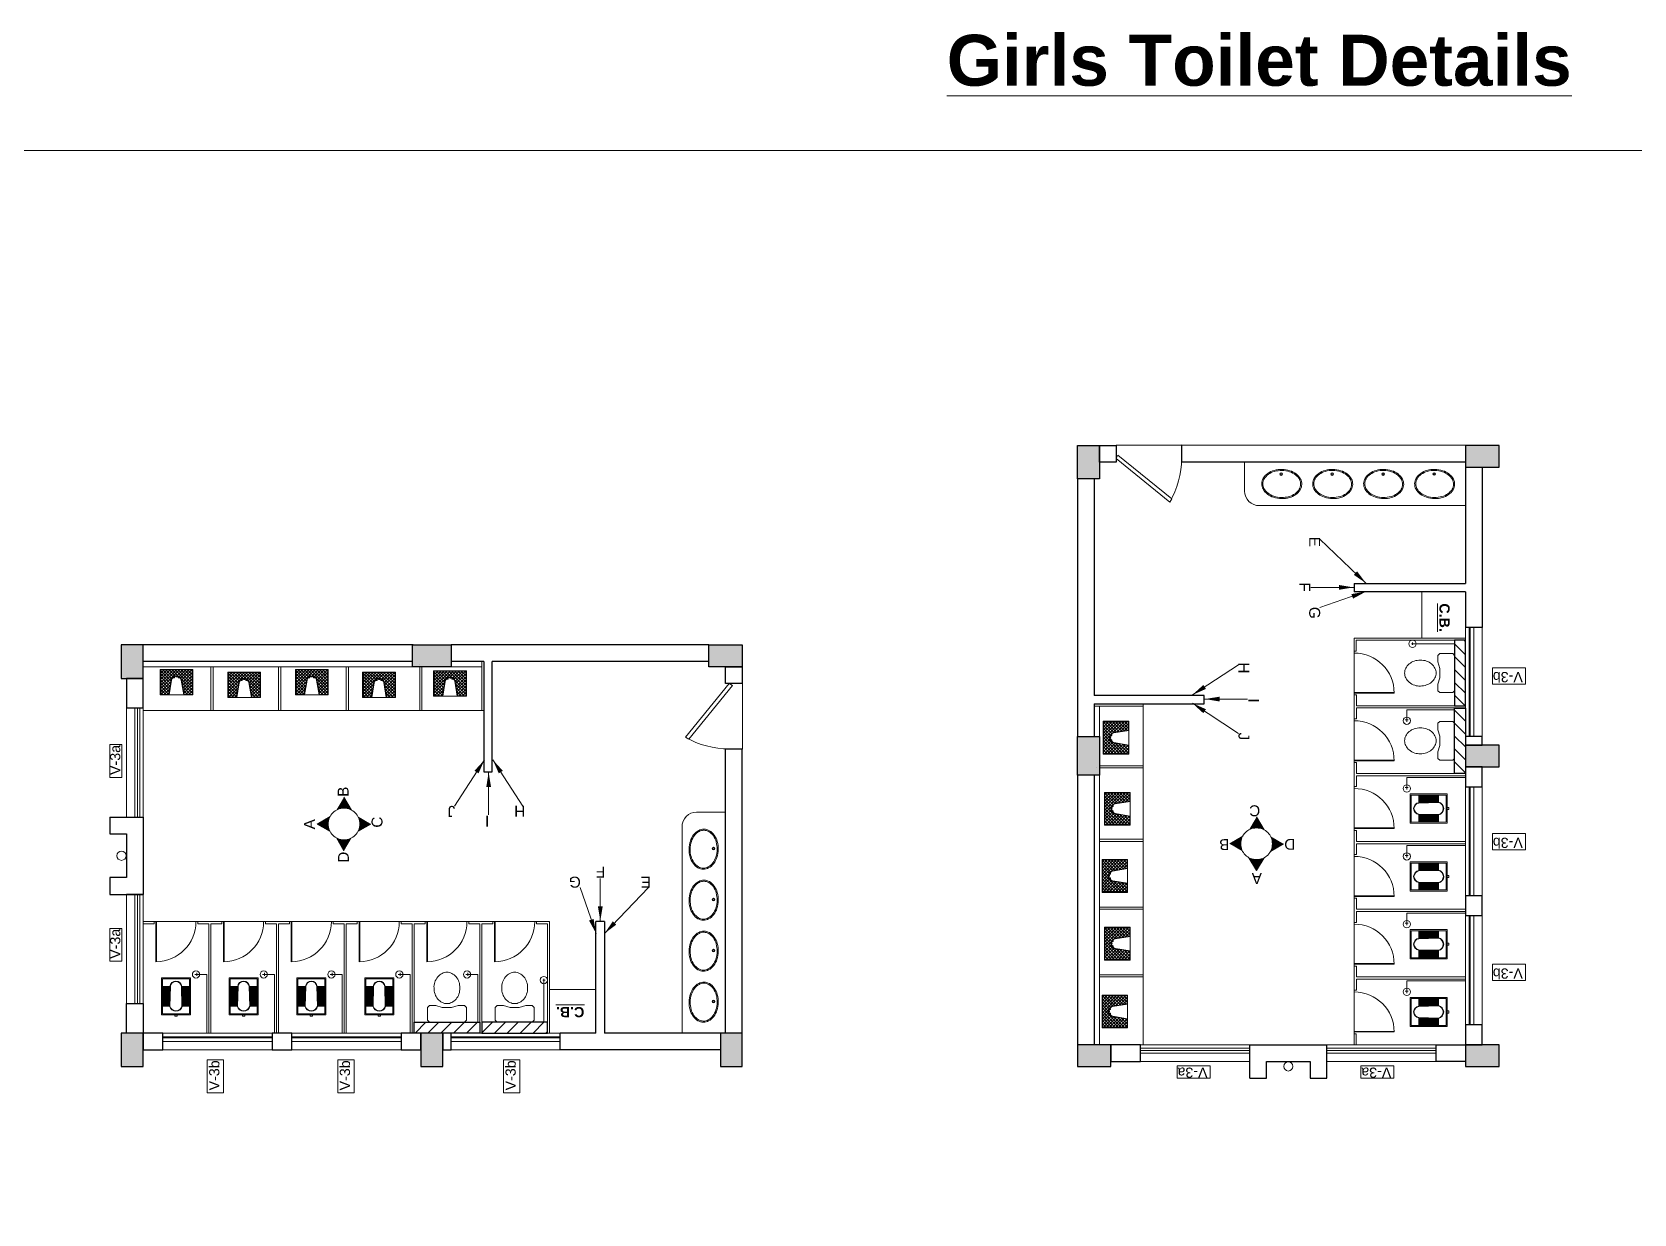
# Model space of a CAD drawing. Header units: millimetres. Extents: x 2733 to 5909, y 1038 to 2089.
# Drawn here: x 2765.94 to 2787.94, y 1056.26 to 1072.48 of the extents above; entities that cross this region are included whole.
import ezdxf

# ---------------------------------------------------------------- set-up
doc = ezdxf.new("R2010")
doc.units = ezdxf.units.MM
for name, pattern in [('CENTER2', [1.125, 0.75, -0.125, 0.125, -0.125]), ('DASHED', [0.75, 0.5, -0.25]), ('DASHED2', [0.375, 0.25, -0.125])]:
    doc.linetypes.add(name, pattern=pattern)
doc.layers.get('0').update_dxf_attribs({"lineweight": 20})
for name, color, linetype, lineweight in [('Arrow', 1, 'Continuous', 15), ('COL HATCH', 253, 'Continuous', 13), ('Column', 251, 'Continuous', 30), ('CUBICAL TOILET', 5, 'Continuous', 15), ('Door', 54, 'Continuous', 18), ('Fixture', 44, 'Continuous', 13), ('Furniture', 13, 'Continuous', 13), ('Hatch', 43, 'Continuous', 13), ('RD', 7, 'Continuous', 18), ('TEXT', 7, 'Continuous', 15), ('Tiles', 91, 'Continuous', 9), ('Ventilator', 200, 'Continuous', 18), ('Wall', 7, 'Continuous', 30), ('Window-Wall', 7, 'Continuous', 18)]:
    doc.layers.add(name, color=color, linetype=linetype, lineweight=lineweight)
doc.styles.add('DIM', font='arial.ttf', dxfattribs={"height": 0.5})
doc.styles.add('L120', font='arial.ttf', dxfattribs={"height": 0.6})
doc.styles.add('SCALE 1000', font='simplex.shx', dxfattribs={"height": 2})
doc.styles.get("Standard").update_dxf_attribs({"font": 'arial.ttf', "height": 0.2})
doc.styles.add('Tabrej', font='arial.ttf')
doc.dimstyles.new('Tabrej', dxfattribs={"dimtxt": 4, "dimasz": 0.45, "dimexe": 0.18, "dimexo": 0.0625, "dimgap": 0.09, "dimtad": 0, "dimdec": 3, "dimzin": 0, "dimdsep": 46, "dimtxsty": 'Tabrej', "dimcen": 0, "dimclrd": 256, "dimclre": 256, "dimclrt": 7, "dimaunit": 1, "dimadec": 3, "dimazin": 0, "dimtfac": 1, "dimtdec": 3, "dimtofl": 0, "dimtmove": 0, "dimatfit": 3, "dimfxl": 0, "dimtolj": 1, "dimtzin": 0, "dimlwd": -1, "dimlwe": -1, "dimarcsym": 0})

# ---------------------------------------------------------------- blocks, each defined once
blk = doc.blocks.new('C3')
at = {"layer": 'COL HATCH'}
h = blk.add_hatch(color=256, dxfattribs=at)
h.dxf.hatch_style = 1
h.paths.add_polyline_path([(0.3, 0), (0, 0), (0, -0.53), (0.3, -0.53)])
at = {"layer": 'Column'}
for p, q in [((0, 0), (0, -0.53)), ((0.3, 0), (0, 0)), ((0.3, -0.53), (0.3, 0)), ((0, -0.53), (0.3, -0.53))]:
    blk.add_line(p, q, dxfattribs=at)
blk = doc.blocks.new('*X3')
at = {"color": 0}
for p, q in [((705, 323), (943, 561)), ((705, 365), (900, 561)), ((705, 408), (858, 561)), ((705, 450), (815, 561)), ((705, 493), (773, 561)), ((705, 535), (730, 561)), ((848, 383), (705, 526)), ((842, 346), (705, 483)), ((835, 310), (705, 441)), ((854, 419), (712, 561)), ((866, 449), (755, 561)), ((888, 469), (797, 561)), ((921, 479), (839, 561)), ((1145, 298), (882, 561)), ((899, 474), (985, 561)), ((1145, 340), (924, 561)), ((944, 477), (1027, 561)), ((1145, 383), (967, 561)), ((971, 462), (1070, 561)), ((990, 438), (1112, 561)), ((998, 404), (1145, 551)), ((1004, 368), (1145, 508)), ((1145, 425), (1009, 561)), ((1011, 332), (1145, 466)), ((1145, 467), (1051, 561)), ((1145, 510), (1094, 561)), ((1145, 552), (1136, 561)), ((705, 280), (858, 434)), ((829, 274), (705, 398)), ((705, 238), (847, 381)), ((823, 237), (705, 356)), ((798, 221), (705, 314)), ((755, 221), (705, 271)), ((713, 221), (705, 229)), ((730, 221), (839, 330)), ((772, 221), (830, 279)), ((815, 221), (822, 228)), ((1145, 255), (999, 401)), ((1137, 221), (1007, 350)), ((1095, 221), (1016, 299)), ((1017, 295), (1145, 423)), ((1023, 259), (1145, 381)), ((1052, 221), (1024, 248)), ((1029, 223), (1145, 339)), ((1069, 221), (1145, 296)), ((1112, 221), (1145, 254))]:
    blk.add_line(p, q, dxfattribs=at)
blk = doc.blocks.new('RSA CL7')
blk.add_lwpolyline([(8.86, 0), (-8.86, 0), (-8.86, -13.78), (-3.94, -13.78), (3.94, -13.78), (8.86, -13.78)], close=True)
blk.add_lwpolyline([(-4.1, -13.58), (-2.78, -5.72, -0.835943), (2.8, -5.76), (4.1, -13.58), (8.66, -13.58), (8.66, -0.2), (-8.66, -0.2), (-8.66, -13.58)], format="xyb", close=True)
blk.add_lwpolyline([(-3.94, -13.78), (-2.59, -5.75, -0.835548), (2.61, -5.79), (3.94, -13.78)], format="xyb")
for centre, start, end in [((-1.41, -4.14), 207.2135, 40.95643), ((-0.03, -3.6), 185.89987, 355.82489), ((1.47, -4.14), 140.99617, 329.34676)]:
    blk.add_arc(centre, 0.493, start, end)
at = {"xscale": 0.0393714285714286, "yscale": 0.0393714285714286, "zscale": 0.0393714285714286}
blk.add_blockref('*X3', (-36.41, -22.27), dxfattribs=at)
blk = doc.blocks.new('CU')
at = {"layer": 'COL HATCH', "linetype": 'CENTER2'}
h = blk.add_hatch(color=256, dxfattribs=at)
h.dxf.hatch_style = 1
h.paths.add_polyline_path([(0, 0.035), (0, -0.265), (0.46, -0.265), (0.46, 0.035)])
at = {"layer": 'Column', "linetype": 'CENTER2'}
blk.add_lwpolyline([(0, 0.035), (0, -0.265), (0.46, -0.265), (0.46, 0.035), (0, 0.035)], dxfattribs=at)
blk = doc.blocks.new('nhf')
at = {"layer": 'Fixture'}
blk.add_circle((2408.419, -1429.855), 0.063, dxfattribs=at)
at = {"layer": 'Wall'}
for p, q in [((2407.889, -1429.557), (2408.949, -1429.557)), ((2407.889, -1430.017), (2407.889, -1429.557)), ((2408.949, -1430.017), (2408.949, -1429.557)), ((2408.119, -1430.017), (2408.119, -1429.787)), ((2408.119, -1429.787), (2408.719, -1429.787)), ((2408.719, -1429.787), (2408.719, -1430.017)), ((2407.889, -1430.017), (2408.119, -1430.017)), ((2408.719, -1430.017), (2408.949, -1430.017))]:
    blk.add_line(p, q, dxfattribs=at)
blk = doc.blocks.new('VENT 2')
at = {"layer": 'Ventilator', "ltscale": 0.02}
for p, q in [((0, 0.182), (1.5, 0.182)), ((0, 0.152), (1.5, 0.152))]:
    blk.add_line(p, q, dxfattribs=at)
at = {"layer": 'Window-Wall'}
for p, q in [((0, 0.23), (1.5, 0.23)), ((0, 0), (0, 0.23)), ((1.5, 0.23), (1.5, 0)), ((0, 0.115), (1.5, 0.115)), ((1.5, 0), (0, 0))]:
    blk.add_line(p, q, dxfattribs=at)
blk = doc.blocks.new('hbg')
at = {"layer": 'Door'}
for p, q in [((2819.633, 1058.459), (2819.633, 1058.279)), ((2819.633, 1058.279), (2818.733, 1058.279))]:
    blk.add_line(p, q, dxfattribs=at)
blk.add_lwpolyline([(2819.633, 1058.459), (2818.894, 1059.059), (2818.868, 1059.014), (2819.607, 1058.414)], close=True, dxfattribs=at)
blk.add_arc((2819.933, 1058.459), 1.199, 150, 180, dxfattribs=at)
blk = doc.blocks.new('RSA BASIN 2')
for points in [[(10.67, -8.12, 0.12976), (9.97, -5.22, 0.106426), (7.61, -2.47, 0.084431), (4.27, -0.72, 0.073534), (0, 0, 0.073534), (-4.29, -0.55, 0.084431), (-7.7, -2.16, 0.106426), (-10.17, -4.82, 0.12976), (-10.98, -7.69, 0.12976), (-10.28, -10.59, 0.106426), (-7.92, -13.34, 0.084431), (-4.58, -15.09, 0.073534), (-0.31, -15.81, 0.073534), (3.98, -15.26, 0.084431), (7.39, -13.64, 0.106426), (9.85, -10.99, 0.12976)], [(10.08, -7.9, 0.119977), (9.45, -5.5, 0.106426), (7.25, -2.94, 0.084431), (4.08, -1.28, 0.073534), (-0.01, -0.59, 0.073534), (-4.13, -1.12, 0.084431), (-7.36, -2.65, 0.106426), (-9.66, -5.12, 0.12976), (-10.39, -7.7, 0.009633), (-10.39, -7.9, 0.119977), (-9.76, -10.31, 0.106426), (-7.57, -12.87, 0.084431), (-4.4, -14.53, 0.073534), (-0.3, -15.22, 0.073534), (3.82, -14.69, 0.084431), (7.05, -13.16, 0.106426), (9.35, -10.69, 0.12976), (10.08, -8.11, 0.009633)]]:
    blk.add_lwpolyline(points, format="xyb", close=True)
for radius in [0.7, 0.479]:
    blk.add_circle((-0.47, -2.53), radius)
blk = doc.blocks.new('VENTILATOR')
at = {"layer": 'Ventilator', "ltscale": 0.02}
for p, q in [((-0.18, -1.5), (-0.18, 0)), ((-0.165, 0), (-0.165, -1.5))]:
    blk.add_line(p, q, dxfattribs=at)
at = {"layer": 'Window-Wall'}
for p, q in [((-0.23, 0), (0, 0)), ((-0.23, -1.5), (-0.23, 0)), ((-0.115, 0), (-0.115, -1.5)), ((0, 0), (0, -1.5)), ((-0.23, -1.5), (0, -1.5))]:
    blk.add_line(p, q, dxfattribs=at)
blk = doc.blocks.new('bf')
at = {"layer": 'Door', "lineweight": 15}
for p, q in [((2794.931, 1059.43), (2794.931, 1060.03)), ((2794.381, 1059.463), (2794.931, 1059.463)), ((2794.381, 1059.455), (2794.931, 1059.455))]:
    blk.add_line(p, q, dxfattribs=at)
blk.add_ellipse((2794.931, 1059.455), major_axis=(-0.389, 0.389), ratio=1, start_param=-0.785398, end_param=0.784775, dxfattribs=at)
blk = doc.blocks.new('RSA CL6')
for p, q in [((5.51, 3.48), (5.51, 7.28)), ((5.91, 3.47), (5.91, 7.28)), ((6.3, 3.46), (6.3, 7.28)), ((6.69, 3.45), (6.69, 7.28)), ((7.09, 3.44), (7.09, 7.28)), ((7.48, 3.43), (7.48, 7.28)), ((7.87, 3.42), (7.87, 7.28)), ((8.27, 3.41), (8.27, 7.28)), ((8.66, 3.4), (8.66, 7.28)), ((9.06, 3.39), (9.06, 7.28)), ((9.45, 3.38), (9.45, 7.28)), ((9.84, 3.37), (9.84, 7.28)), ((10.24, 3.36), (10.24, 7.28)), ((10.63, 3.35), (10.63, 7.28)), ((11.02, 3.34), (11.02, 7.28)), ((11.42, 3.33), (11.42, 7.28)), ((11.81, 3.32), (11.81, 7.28)), ((12.2, 3.31), (12.2, 7.28)), ((12.6, 3.31), (12.6, 7.28)), ((12.99, 3.3), (12.99, 7.28)), ((13.39, 3.29), (13.39, 7.28)), ((13.78, 3.28), (13.78, 7.28)), ((14.17, 3.27), (14.17, 7.28)), ((14.57, 3.26), (14.57, 7.28)), ((14.96, 3.25), (14.96, 7.28)), ((15.35, 3.24), (15.35, 7.28)), ((15.75, 3.23), (15.75, 7.28)), ((16.14, 3.22), (16.14, 7.28)), ((16.14, 7.28), (16.14, 3.22)), ((5.51, -7.28), (5.51, -3.47)), ((5.91, -7.28), (5.91, -3.45)), ((6.3, -7.28), (6.3, -3.44)), ((6.69, -7.28), (6.69, -3.43)), ((7.09, -7.28), (7.09, -3.42)), ((7.48, -7.28), (7.48, -3.41)), ((7.87, -7.28), (7.87, -3.4)), ((8.27, -7.28), (8.27, -3.39)), ((8.66, -7.28), (8.66, -3.38)), ((9.06, -7.28), (9.06, -3.37)), ((9.45, -7.28), (9.45, -3.36)), ((9.84, -7.28), (9.84, -3.34)), ((10.24, -7.28), (10.24, -3.33)), ((10.63, -7.28), (10.63, -3.32)), ((11.02, -7.28), (11.02, -3.31)), ((11.42, -7.28), (11.42, -3.3)), ((11.81, -7.28), (11.81, -3.29)), ((12.2, -7.28), (12.2, -3.28)), ((12.6, -7.28), (12.6, -3.27)), ((12.99, -7.28), (12.99, -3.26)), ((13.39, -7.28), (13.39, -3.24)), ((13.78, -7.28), (13.78, -3.23)), ((14.17, -7.28), (14.17, -3.22)), ((14.57, -7.28), (14.57, -3.21)), ((14.96, -7.28), (14.96, -3.2)), ((15.35, -7.28), (15.35, -3.19)), ((15.75, -7.28), (15.75, -3.18)), ((16.14, -3.17), (16.14, -7.28)), ((16.14, -7.28), (16.14, -3.17))]:
    blk.add_line(p, q)
blk.add_lwpolyline([(0.79, -0.59), (0, -0.59), (0, 0.59), (0.79, 0.59)])
for points in [[(0.79, 7.87), (20.87, 7.87), (20.87, -7.87), (0.79, -7.87)], [(1.38, 7.28), (20.28, 7.28), (20.28, -7.28), (1.38, -7.28)]]:
    blk.add_lwpolyline(points, close=True)
for points in [[(5.51, 3.48), (16.14, 3.22, -0.899983), (16.14, -3.17), (5.54, -3.47, -0.799392)], [(5.53, 3.28), (16.13, 3.02, -0.897689), (16.12, -2.97), (5.56, -3.27, -0.793494), (5.53, 3.28)]]:
    blk.add_lwpolyline(points, format="xyb", close=True)
blk = doc.blocks.new('tg')
at = {"layer": 'RD', "linetype": 'Continuous', "ltscale": 0.2}
blk.add_lwpolyline([(2440.174, -1429.328), (2439.722, -1429.328), (2439.722, -1429.159), (2440.174, -1429.159)], close=True, dxfattribs=at)
at = {"layer": 'RD', "linetype": 'Continuous', "ltscale": 0.2, "insert": (2439.756, -1429.165), "char_height": 0.14, "attachment_point": 1}
blk.add_mtext_dynamic_manual_height_columns('V-3a', width=0.06654, gutter_width=1.766, heights=[0], dxfattribs=at)
blk = doc.blocks.new('ujtg')
at = {"layer": 'CUBICAL TOILET'}
for p, q in [((2749.159, 1059.66), (2749.159, 1059.33)), ((2749.159, 1059.66), (2749.189, 1059.66)), ((2749.189, 1059.66), (2749.189, 1059.51)), ((2749.159, 1059.33), (2749.189, 1059.33)), ((2749.189, 1059.51), (2750.689, 1059.51)), ((2749.189, 1059.48), (2750.689, 1059.48)), ((2749.189, 1059.33), (2749.189, 1059.48))]:
    blk.add_line(p, q, dxfattribs=at)
blk = doc.blocks.new('ENGLISH SHEET')
at = {"layer": 'Fixture'}
for p, q in [((4663.798, 251.204), (4663.773, 251.179)), ((4663.773, 251.179), (4663.773, 250.696)), ((4663.976, 251.204), (4663.798, 251.204)), ((4664.002, 251.179), (4663.976, 251.204)), ((4663.976, 251.001), (4664.002, 251.09)), ((4664.002, 251.09), (4664.002, 251.179)), ((4663.976, 250.874), (4663.976, 251.001)), ((4663.976, 251.001), (4663.976, 250.874)), ((4664.002, 250.785), (4663.976, 250.874)), ((4663.773, 250.696), (4663.798, 250.67)), ((4663.798, 250.67), (4663.976, 250.67)), ((4663.976, 250.67), (4664.002, 250.696)), ((4664.002, 250.696), (4664.002, 250.785))]:
    blk.add_line(p, q, dxfattribs=at)
blk.add_lwpolyline([(4664.459, 250.937, 0.117036), (4664.443, 251.003, 0.104338), (4664.396, 251.063, 0.09029), (4664.321, 251.105, 0.09898), (4664.243, 251.115, 0.08237), (4664.159, 251.101, 0.09029), (4664.09, 251.063, 0.104338), (4664.043, 251.003, 0.117036), (4664.027, 250.937, 0.117036), (4664.043, 250.871, 0.104338), (4664.09, 250.811, 0.09029), (4664.159, 250.773, 0.08237), (4664.243, 250.759, 0.08237), (4664.327, 250.773, 0.09029), (4664.396, 250.811, 0.104338), (4664.443, 250.871, 0.117036)], format="xyb", close=True, dxfattribs=at)
blk = doc.blocks.new('tr')
at = {"layer": 'RD', "linetype": 'Continuous', "ltscale": 0.2}
blk.add_lwpolyline([(2442.717, -1429.363), (2442.265, -1429.363), (2442.265, -1429.139), (2442.717, -1429.139)], close=True, dxfattribs=at)
at = {"layer": 'RD', "linetype": 'Continuous', "ltscale": 0.2, "insert": (2442.299, -1429.165), "char_height": 0.14, "attachment_point": 1}
blk.add_mtext_dynamic_manual_height_columns('V-3b', width=0.06654, gutter_width=1.766, heights=[0], dxfattribs=at)

msp = doc.modelspace()

# ---------------------------------------------------------------- hatches: boundary and pattern name
at = {"layer": 'Arrow', "ltscale": 0.05}
for points in [[(2770.3303, 1061.8009, 0.1266586), (2770.2252, 1061.8279, 0.1266586), (2770.1201, 1061.8009), (2770.2252, 1061.9788)], [(2770.0347, 1061.5053), (2769.8567, 1061.6103), (2770.0347, 1061.7154, 0.2574473)], [(2770.4157, 1061.5053, 0.2574473), (2770.4157, 1061.7154), (2770.5937, 1061.6103)], [(2782.8656, 1061.529, 0.2574473), (2782.6554, 1061.529), (2782.7605, 1061.7069)], [(2770.2252, 1061.2419), (2770.1201, 1061.4198, 0.1266586), (2770.2252, 1061.3927, 0.1266586), (2770.3303, 1061.4198)], [(2782.57, 1061.4435, 0.1266586), (2782.5429, 1061.3385, 0.1266586), (2782.57, 1061.2334), (2782.392, 1061.3385)], [(2783.129, 1061.3385), (2782.951, 1061.2334, 0.1266586), (2782.9781, 1061.3385, 0.1266586), (2782.951, 1061.4435)], [(2782.8656, 1061.1479), (2782.7605, 1060.97), (2782.6554, 1061.1479, 0.2574473)]]:
    msp.add_hatch(color=256, dxfattribs=at).paths.add_polyline_path(points)
at = {"layer": 'Hatch', "ltscale": 0.05}
h = msp.add_hatch(dxfattribs=at)
h.set_pattern_fill('ANSI31', color=256, angle=810, style=0)
h.set_pattern_definition([(135, (2019.58349, -4487.66273), (-0.0883883476, -0.0883883476), [])])
h.paths.add_polyline_path([(2785.4811, 1063.2327), (2785.4811, 1064.1327), (2785.6312, 1064.1327), (2785.6311, 1063.2327)])
h = msp.add_hatch(dxfattribs=at)
h.set_pattern_fill('ANSI31', color=256, angle=810, style=0)
h.set_pattern_definition([(135, (2019.58349, -4487.69273), (-0.0883883476, -0.0883883476), [])])
h.paths.add_polyline_path([(2785.4811, 1063.2027), (2785.4811, 1062.3027), (2785.6312, 1062.3027), (2785.6311, 1063.2027)])
h = msp.add_hatch(dxfattribs=at)
h.set_pattern_fill('ANSI31', color=256, angle=720, style=0)
h.set_pattern_definition([(45, (-2778.80599, 1824.78734), (-0.0883883476, 0.0883883476), [])])
h.paths.add_polyline_path([(2772.0895, 1058.8897), (2771.1895, 1058.8898), (2771.1895, 1058.7396), (2772.0895, 1058.7397)])
h = msp.add_hatch(dxfattribs=at)
h.set_pattern_fill('ANSI31', color=256, angle=720, style=0)
h.set_pattern_definition([(45, (-2778.77599, 1824.78734), (-0.0883883476, 0.0883883476), [])])
h.paths.add_polyline_path([(2772.1195, 1058.8897), (2773.0195, 1058.8898), (2773.0195, 1058.7396), (2772.1195, 1058.7397)])

# ---------------------------------------------------------------- linework, layer by layer
for p, q in [((2781.7312, 1066.63), (2781.7312, 1066.8099)), ((2775.5167, 1062.6396), (2775.6966, 1062.6396))]:
    msp.add_line(p, q)
at = {"lineweight": 15}
msp.add_lwpolyline([(2732.6018, 1070.8574), (2826.5916, 1070.8574), (2826.5916, 1038.2298), (2732.6018, 1038.2298)], close=True, dxfattribs=at)
at = {"layer": 'Arrow', "ltscale": 0.05}
for p, q in [((2770.2252, 1061.9788), (2770.3303, 1061.8009)), ((2769.8567, 1061.6103), (2770.0347, 1061.7154)), ((2769.8567, 1061.6103), (2770.0347, 1061.5053)), ((2770.5937, 1061.6103), (2770.4157, 1061.5053)), ((2782.7605, 1061.7069), (2782.8656, 1061.529)), ((2770.2252, 1061.2419), (2770.1201, 1061.4198)), ((2782.392, 1061.3385), (2782.57, 1061.4435)), ((2783.129, 1061.3385), (2782.951, 1061.2334)), ((2782.7605, 1060.97), (2782.6554, 1061.1479)), ((2782.7605, 1060.97), (2782.8656, 1061.1479))]:
    msp.add_line(p, q, dxfattribs=at)
at = {"layer": 'Arrow', "color": 1, "linetype": 'DASHED', "ltscale": 10}
for centre in [(2770.2252, 1061.6103), (2782.7605, 1061.3385)]:
    msp.add_circle(centre, 0.2176, dxfattribs=at)
at = {"layer": 'CUBICAL TOILET'}
for p, q in [((2784.1012, 1064.1627), (2785.6312, 1064.1627)), ((2784.1012, 1064.1627), (2784.1012, 1063.9826)), ((2784.1011, 1063.9826), (2784.1311, 1063.9826)), ((2784.1312, 1064.1327), (2785.6312, 1064.1327)), ((2784.1312, 1063.9826), (2784.1312, 1064.1327)), ((2767.6167, 1060.2697), (2767.4665, 1060.2697)), ((2767.6167, 1060.2397), (2767.4665, 1060.2397)), ((2767.6167, 1060.2697), (2767.6167, 1060.2397)), ((2772.8693, 1060.2697), (2772.8693, 1060.2397)), ((2773.0495, 1060.2697), (2772.8693, 1060.2697)), ((2772.8693, 1060.2397), (2773.0195, 1060.2397)), ((2773.0195, 1060.2397), (2773.0195, 1058.7397)), ((2773.0495, 1060.2697), (2773.0495, 1058.7397)), ((2784.1011, 1058.7299), (2784.1011, 1058.5797)), ((2784.1011, 1058.7299), (2784.1311, 1058.7299)), ((2784.1311, 1058.7299), (2784.1311, 1058.5797))]:
    msp.add_line(p, q, dxfattribs=at)
at = {"layer": 'Fixture'}
for p, q in [((2782.5965, 1066.1822), (2782.5965, 1066.5849)), ((2782.8004, 1065.9823), (2785.6311, 1065.9823)), ((2784.8876, 1064.0842), (2784.9375, 1064.0842)), ((2784.9034, 1064.0684), (2784.9034, 1064.1013)), ((2785.4811, 1064.0842), (2784.9034, 1064.0842)), ((2767.4666, 1063.7696), (2771.1664, 1063.7696)), ((2768.3966, 1063.1686), (2768.3966, 1063.7686)), ((2768.4266, 1063.1686), (2768.4266, 1063.7686)), ((2769.3266, 1063.1696), (2769.3266, 1063.7696)), ((2769.3566, 1063.1696), (2769.3566, 1063.7696)), ((2770.2566, 1063.1693), (2770.2566, 1063.7693)), ((2770.2866, 1063.1693), (2770.2866, 1063.7693)), ((2771.2665, 1063.8047), (2771.2665, 1063.8054)), ((2771.2665, 1063.1693), (2771.2665, 1063.7686)), ((2771.2965, 1063.1693), (2771.2965, 1063.7696)), ((2771.6964, 1063.7696), (2772.1166, 1063.7696)), ((2772.1166, 1063.1693), (2772.1166, 1063.8396)), ((2772.1466, 1063.2057), (2772.1466, 1063.8396)), ((2767.4665, 1063.1696), (2772.1466, 1063.1696)), ((2781.1651, 1063.2599), (2780.5312, 1063.2599)), ((2781.2016, 1063.2299), (2780.5312, 1063.2299)), ((2780.6012, 1062.8097), (2780.6012, 1063.2299)), ((2781.2012, 1058.5797), (2781.2012, 1063.2599)), ((2781.2015, 1062.4097), (2780.6012, 1062.4097)), ((2780.5661, 1062.3797), (2780.5654, 1062.3797)), ((2780.6012, 1058.5799), (2780.6012, 1062.2797)), ((2781.2015, 1062.3797), (2780.6023, 1062.3797)), ((2775.0689, 1061.7743), (2775.4716, 1061.7743)), ((2774.8691, 1061.5705), (2774.8691, 1058.7397)), ((2781.2016, 1061.3999), (2780.6016, 1061.3999)), ((2781.2016, 1061.3699), (2780.6016, 1061.3699)), ((2781.2012, 1060.4699), (2780.6012, 1060.4699)), ((2781.2012, 1060.4399), (2780.6012, 1060.4399)), ((2781.2023, 1059.5399), (2780.6023, 1059.5399)), ((2772.9551, 1059.4675), (2772.988, 1059.4675)), ((2772.9709, 1059.4832), (2772.9709, 1059.4333)), ((2772.9709, 1058.8897), (2772.9709, 1059.4675)), ((2781.2023, 1059.5099), (2780.6023, 1059.5099))]:
    msp.add_line(p, q, dxfattribs=at)
at = {"layer": 'Fixture', "ltscale": 0.05}
for p, q in [((2784.8259, 1063.0126), (2784.8258, 1063.1785)), ((2784.8258, 1063.1785), (2785.4811, 1063.1785)), ((2784.8435, 1063.0395), (2784.8033, 1063.0395)), ((2784.8259, 1062.0826), (2784.8258, 1062.2485)), ((2784.8258, 1062.2485), (2785.6311, 1062.2485)), ((2784.8435, 1062.1095), (2784.8033, 1062.1095)), ((2784.8259, 1061.1496), (2784.8258, 1061.3155)), ((2784.8258, 1061.3155), (2785.6312, 1061.3155)), ((2784.8436, 1061.1765), (2784.8033, 1061.1765)), ((2784.8435, 1060.2465), (2784.8033, 1060.2465)), ((2784.8259, 1060.2196), (2784.8258, 1060.3855)), ((2784.8258, 1060.3855), (2785.6311, 1060.3855)), ((2768.1764, 1059.5449), (2768.3422, 1059.545)), ((2768.2032, 1059.5273), (2768.2032, 1059.5675)), ((2768.3422, 1059.545), (2768.3422, 1058.7397)), ((2769.1064, 1059.5449), (2769.2722, 1059.545)), ((2769.1332, 1059.5273), (2769.1332, 1059.5675)), ((2769.2722, 1059.545), (2769.2722, 1058.7397)), ((2770.0364, 1059.5449), (2770.2022, 1059.545)), ((2770.0632, 1059.5273), (2770.0632, 1059.5675)), ((2770.2022, 1059.545), (2770.2022, 1058.7397)), ((2770.9694, 1059.5449), (2771.1352, 1059.545)), ((2770.9962, 1059.5273), (2770.9962, 1059.5675)), ((2771.1352, 1059.545), (2771.1352, 1058.7397)), ((2771.8994, 1059.5449), (2772.0652, 1059.545)), ((2771.9262, 1059.5273), (2771.9262, 1059.5675)), ((2772.0652, 1059.545), (2772.0652, 1058.8897)), ((2784.8435, 1059.3165), (2784.8033, 1059.3165)), ((2784.8259, 1059.2896), (2784.8258, 1059.4555)), ((2784.8258, 1059.4555), (2785.6311, 1059.4555))]:
    msp.add_line(p, q, dxfattribs=at)
at = {"layer": 'Fixture'}
for centre in [(2784.9034, 1064.0842), (2772.9709, 1059.4675)]:
    msp.add_circle(centre, 0.05, dxfattribs=at)
at = {"layer": 'Fixture', "ltscale": 0.05}
for centre in [(2784.8259, 1063.0285), (2784.8259, 1062.0985), (2784.8259, 1061.1655), (2784.8259, 1060.2355), (2768.1922, 1059.5449), (2769.1222, 1059.5449), (2770.0522, 1059.5449), (2770.9852, 1059.5449), (2771.9152, 1059.5449), (2784.8259, 1059.3055)]:
    msp.add_circle(centre, 0.05, dxfattribs=at)
at = {"layer": 'Fixture'}
for centre, start, end in [((2782.7965, 1066.1823), 180.03713, 271.10787), ((2775.069, 1061.5743), 90.03713, 181.10787)]:
    msp.add_arc(centre, 0.2, start, end, dxfattribs=at)
at = {"layer": 'Furniture'}
for points in [[(2785.0311, 1064.1627), (2785.0312, 1064.7997), (2785.6311, 1064.7997), (2785.6311, 1064.4095), (2785.6311, 1064.4095), (2785.6312, 1064.1627), (2785.0312, 1064.1627)], [(2773.0495, 1059.3397), (2773.6864, 1059.3397), (2773.6864, 1058.7397), (2773.2963, 1058.7397), (2773.2963, 1058.7397), (2773.0495, 1058.7396), (2773.0495, 1059.3396)]]:
    msp.add_lwpolyline(points, dxfattribs=at)
at = {"layer": 'Wall'}
for p, q in [((2785.6311, 1066.8097), (2781.7312, 1066.8099)), ((2781.7312, 1066.8099), (2781.7312, 1066.5799)), ((2785.6311, 1066.5797), (2781.7312, 1066.5799)), ((2785.6311, 1066.5097), (2785.6311, 1064.9147)), ((2785.8611, 1066.5097), (2785.8611, 1064.3097)), ((2780.3012, 1066.3497), (2780.3012, 1062.8097)), ((2780.5312, 1066.3497), (2780.5312, 1063.3749)), ((2784.101, 1064.9147), (2785.6313, 1064.9147)), ((2785.6311, 1064.7997), (2784.1009, 1064.7997)), ((2785.6311, 1064.7997), (2785.6311, 1064.3097)), ((2785.8611, 1064.3097), (2785.6311, 1064.3097)), ((2771.1759, 1064.0696), (2767.4664, 1064.0696)), ((2775.2364, 1064.0696), (2771.6964, 1064.0696)), ((2771.1664, 1063.8396), (2767.4664, 1063.8396)), ((2772.1466, 1063.8396), (2771.6964, 1063.8396)), ((2775.2364, 1063.8396), (2772.2616, 1063.8396)), ((2780.5312, 1063.2599), (2780.5312, 1062.8097)), ((2775.4665, 1058.7397), (2775.4666, 1062.6396)), ((2775.6966, 1062.6396), (2775.4666, 1062.6396)), ((2775.6965, 1058.7397), (2775.6966, 1062.6396)), ((2780.3012, 1062.2892), (2780.3012, 1058.5797)), ((2780.5312, 1062.2797), (2780.5312, 1058.5797)), ((2773.6864, 1058.7397), (2773.6864, 1060.2699)), ((2773.8014, 1060.2699), (2773.8014, 1058.7395)), ((2773.6864, 1058.7397), (2773.1965, 1058.7397)), ((2773.1965, 1058.5097), (2773.1965, 1058.7397)), ((2775.3965, 1058.7397), (2773.8014, 1058.7397)), ((2775.3965, 1058.5097), (2773.1965, 1058.5097))]:
    msp.add_line(p, q, dxfattribs=at)
at = {"layer": 'Wall', "linetype": 'CENTER2'}
for p, q in [((2784.101, 1064.9147), (2784.1009, 1064.7997)), ((2773.8014, 1060.2699), (2773.6864, 1060.2699))]:
    msp.add_line(p, q, dxfattribs=at)
at = {"layer": 'Wall'}
for points in [[(2780.6012, 1066.8097), (2780.8312, 1066.8097), (2780.8312, 1066.5797), (2780.6012, 1066.5797), (2780.6012, 1066.8097)], [(2772.1466, 1063.8396), (2772.1466, 1062.328), (2772.2616, 1062.328), (2772.2616, 1063.8396)], [(2775.6964, 1063.7696), (2775.6964, 1063.5396), (2775.4664, 1063.5396), (2775.4664, 1063.7696), (2775.6964, 1063.7696)], [(2780.5312, 1063.2599), (2782.0428, 1063.2599), (2782.0428, 1063.3749), (2780.5312, 1063.3749)], [(2785.8611, 1062.8097), (2785.6311, 1062.8097), (2785.6311, 1062.6947), (2785.8611, 1062.6947), (2785.8611, 1062.8097)], [(2771.6965, 1058.5097), (2771.6965, 1058.7397), (2771.5815, 1058.7397), (2771.5815, 1058.5097), (2771.6965, 1058.5097)]]:
    msp.add_lwpolyline(points, dxfattribs=at)
at = {"layer": 'Wall', "linetype": 'CENTER2'}
for points in [[(2786.0911, 1066.8097), (2786.0911, 1066.8097)], [(2775.6965, 1058.2797), (2775.6965, 1058.2797)]]:
    msp.add_lwpolyline(points, dxfattribs=at)
at = {"layer": 'Wall'}
for points in [[(2785.4811, 1063.2327), (2785.6311, 1063.2327), (2785.6311, 1064.1327), (2785.4811, 1064.1327)], [(2785.4811, 1063.2027), (2785.6311, 1063.2027), (2785.6311, 1062.3027), (2785.4811, 1062.3027)], [(2785.8611, 1062.3947), (2785.6311, 1062.3947), (2785.6311, 1062.1227), (2785.8611, 1062.1227)], [(2785.8611, 1060.6227), (2785.6311, 1060.6227), (2785.6311, 1060.3517), (2785.8611, 1060.3517)], [(2772.0895, 1058.8897), (2772.0895, 1058.7397), (2771.1895, 1058.7397), (2771.1895, 1058.8897)], [(2772.1195, 1058.8897), (2772.1195, 1058.7397), (2773.0195, 1058.7397), (2773.0195, 1058.8897)], [(2767.7385, 1058.5097), (2767.7385, 1058.7397), (2767.4665, 1058.7397), (2767.4665, 1058.5097)], [(2769.5095, 1058.5097), (2769.5095, 1058.7397), (2769.2385, 1058.7397), (2769.2385, 1058.5097)], [(2771.2815, 1058.5097), (2771.2815, 1058.7397), (2771.0095, 1058.7397), (2771.0095, 1058.5097)], [(2785.8611, 1058.8517), (2785.6311, 1058.8517), (2785.6311, 1058.5797), (2785.8611, 1058.5797)]]:
    msp.add_lwpolyline(points, close=True, dxfattribs=at)
at = {"layer": 'Wall', "ltscale": 0.2}
for points in [[(2767.2365, 1063.6096), (2767.2365, 1063.2047), (2767.4665, 1063.2047), (2767.4665, 1063.6096)], [(2767.2365, 1058.7397), (2767.2365, 1059.1447), (2767.4665, 1059.1447), (2767.4665, 1058.7397)], [(2780.7612, 1058.3497), (2781.1662, 1058.3497), (2781.1662, 1058.5797), (2780.7612, 1058.5797)], [(2785.6311, 1058.3497), (2785.2262, 1058.3497), (2785.2262, 1058.5797), (2785.6311, 1058.5797)]]:
    msp.add_lwpolyline(points, close=True, dxfattribs=at)

# ---------------------------------------------------------------- block references
at = {"linetype": 'Continuous', "rotation": 270}
msp.add_blockref('nhf', (4197.0235, 3469.5932), dxfattribs=at)
at = {"linetype": 'Continuous'}
msp.add_blockref('nhf', (374.7776, 2488.1367), dxfattribs=at)
at = {"layer": 'Column', "linetype": 'CENTER2', "xscale": -1}
for p, rotation in [((2780.5662, 1066.3497), 270), ((2775.2364, 1063.8046), 180)]:
    msp.add_blockref('CU', p, dxfattribs=dict(at, rotation=rotation))
at = {"layer": 'Column', "linetype": 'CENTER2'}
for p in [(2785.6311, 1066.7747), (2785.6311, 1062.6597), (2780.3012, 1058.5447), (2785.6311, 1058.5447)]:
    msp.add_blockref('CU', p, dxfattribs=at)
at = {"layer": 'Column', "linetype": 'CENTER2', "rotation": 270}
for p in [(2767.4314, 1064.0696), (2767.4315, 1058.7397), (2771.5465, 1058.7397), (2775.6615, 1058.7397)]:
    msp.add_blockref('CU', p, dxfattribs=at)
at = {"layer": 'Column', "color": 5, "xscale": -1, "rotation": 270}
msp.add_blockref('C3', (2771.6964, 1063.7696), dxfattribs=at)
at = {"layer": 'Column', "color": 5, "xscale": -1}
msp.add_blockref('C3', (2780.6012, 1062.8097), dxfattribs=at)
at = {"layer": 'Door', "lineweight": 15}
for p, rotation in [((5600.4643, 2125.0894), 180), ((3833.9761, -1756.0935), 90)]:
    msp.add_blockref('hbg', p, dxfattribs=dict(at, rotation=rotation))
at = {"layer": 'Door', "lineweight": 15, "xscale": -1}
for p in [(5579.0323, 3.9529), (5579.0323, 3.0229), (5579.0323, 2.0929), (5579.0323, 1.1599), (5579.0323, 0.2299), (5579.0323, -0.7001)]:
    msp.add_blockref('bf', p, dxfattribs=at)
at = {"layer": 'Door', "lineweight": 15, "xscale": -1, "rotation": 270}
for p in [(1708.1866, -1734.6614), (1709.1166, -1734.6615), (1710.0466, -1734.6615), (1710.9796, -1734.6615), (1711.9096, -1734.6615), (1712.8396, -1734.6615)]:
    msp.add_blockref('bf', p, dxfattribs=at)
at = {"layer": 'Fixture', "extrusion": (0, 0, -1), "xscale": -0.02539999999589782, "yscale": 0.02539999999589782, "zscale": -0.02539999999589782}
for p in [(-2783.1104, 1066.4796), (-2783.8105, 1066.4798), (-2784.5107, 1066.4798), (-2785.2108, 1066.48)]:
    msp.add_blockref('RSA BASIN 2', p, dxfattribs=at)
at = {"layer": 'Fixture'}
for p, rotation in [((7449.2672, 1314.3768), 179.9970129361765), ((7449.2672, 1313.4468), 179.9970129361765), ((3022.3335, -3604.8964), 89.99701293617649), ((3023.2635, -3604.8964), 89.99701293617649)]:
    msp.add_blockref('ENGLISH SHEET', p, dxfattribs=dict(at, rotation=rotation))
at = {"layer": 'Fixture', "xscale": -0.02539999999487463, "yscale": 0.02539999999487463, "zscale": 0.0253999999948724}
for p in [(2767.9237, 1063.7332), (2769.7837, 1063.7332), (2768.8537, 1063.6971), (2770.7067, 1063.6971), (2771.6817, 1063.7156)]:
    msp.add_blockref('RSA CL7', p, dxfattribs=at)
at = {"layer": 'Fixture', "xscale": -0.02539999999487463, "yscale": 0.02539999999487463, "zscale": 0.0253999999948724, "rotation": 90}
for p in [(2780.6553, 1062.795), (2780.6737, 1061.82), (2780.6376, 1060.897), (2780.6737, 1059.967), (2780.6376, 1059.037)]:
    msp.add_blockref('RSA CL7', p, dxfattribs=at)
at = {"layer": 'Fixture', "extrusion": (0, 0, -1)}
for name, p, xscale, yscale, zscale, rotation in [('RSA CL6', (-2785.4011, 1061.8227), -0.0253999999957415, 0.0253999999957415, -0.0253999999957415, 179.9970129360004), ('RSA BASIN 2', (-2775.3664, 1061.2604), -0.02539999999589782, 0.02539999999589782, -0.02539999999589782, 90), ('RSA CL6', (-2785.4012, 1060.8897), -0.0253999999957415, 0.0253999999957415, -0.0253999999957415, 179.9970129360004), ('RSA BASIN 2', (-2775.3666, 1060.5603), -0.02539999999589782, 0.02539999999589782, -0.02539999999589782, 90), ('RSA BASIN 2', (-2775.3666, 1059.8602), -0.02539999999589782, 0.02539999999589782, -0.02539999999589782, 90), ('RSA CL6', (-2785.4011, 1059.9597), -0.0253999999957415, 0.0253999999957415, -0.0253999999957415, 179.9970129360004), ('RSA CL6', (-2767.9165, 1058.9697), -0.0253999999957415, 0.0253999999957415, -0.0253999999957415, 269.9970129360004), ('RSA CL6', (-2768.8465, 1058.9697), -0.0253999999957415, 0.0253999999957415, -0.0253999999957415, 269.9970129360004), ('RSA CL6', (-2769.7765, 1058.9697), -0.0253999999957415, 0.0253999999957415, -0.0253999999957415, 269.9970129360004), ('RSA CL6', (-2770.7095, 1058.9697), -0.0253999999957415, 0.0253999999957415, -0.0253999999957415, 269.9970129360004), ('RSA BASIN 2', (-2775.3668, 1059.1601), -0.02539999999589782, 0.02539999999589782, -0.02539999999589782, 90), ('RSA CL6', (-2785.4011, 1059.0297), -0.0253999999957415, 0.0253999999957415, -0.0253999999957415, 179.9970129360004)]:
    msp.add_blockref(name, p, dxfattribs=dict(at, xscale=xscale, yscale=yscale, zscale=zscale, rotation=rotation))
at = {"layer": 'RD', "linetype": 'Continuous'}
for name, p, rotation in [('tr', (5228.718, -365.6078), 180), ('tg', (1337.8474, -1377.4727), 90), ('tr', (5228.718, -367.8839), 180), ('tg', (1337.8474, -1379.997), 90), ('tr', (5228.718, -369.6784), 180), ('tr', (1339.2083, -1384.3471), 90), ('tr', (1341.0029, -1384.3471), 90), ('tr', (1343.2789, -1384.3471), 90), ('tg', (5221.8435, -371.0393), 180), ('tg', (5224.3678, -371.0393), 180)]:
    msp.add_blockref(name, p, dxfattribs=dict(at, rotation=rotation))
at = {"layer": 'Tiles', "lineweight": 15}
for p in [(34.9425, 3.7231), (34.9425, 2.7931), (34.9425, 1.8601), (34.9425, 0.9301), (34.9425, 0.0001)]:
    msp.add_blockref('ujtg', p, dxfattribs=at)
at = {"layer": 'Tiles', "lineweight": 15, "rotation": 270}
for p in [(1708.8868, 3809.4283), (1709.8168, 3809.4283), (1710.7468, 3809.4283), (1711.6798, 3809.4283), (1712.6098, 3809.4283)]:
    msp.add_blockref('ujtg', p, dxfattribs=at)
at = {"layer": 'Wall'}
for p in [(2785.8611, 1064.3097), (2785.8611, 1060.3517)]:
    msp.add_blockref('VENTILATOR', p, dxfattribs=at)
at = {"layer": 'Wall', "extrusion": (0, 0, -1), "zscale": -1, "rotation": 90}
msp.add_blockref('VENT 2', (-2767.2365, 1061.7047), dxfattribs=at)
at = {"layer": 'Wall', "xscale": -1}
for p, rotation in [((2785.8611, 1060.6227), 180), ((2769.5095, 1058.5097), 90)]:
    msp.add_blockref('VENTILATOR', p, dxfattribs=dict(at, rotation=rotation))
at = {"layer": 'Wall', "extrusion": (0, 0, -1), "xscale": -1, "zscale": -1, "rotation": 90}
msp.add_blockref('VENT 2', (-2767.2365, 1060.6447), dxfattribs=at)
at = {"layer": 'Wall', "rotation": 270}
for p in [(2769.2385, 1058.5097), (2773.1965, 1058.5097)]:
    msp.add_blockref('VENTILATOR', p, dxfattribs=at)
at = {"layer": 'Wall', "extrusion": (0, 0, -1), "zscale": -1}
msp.add_blockref('VENT 2', (-2782.6662, 1058.3497), dxfattribs=at)
at = {"layer": 'Wall', "extrusion": (0, 0, -1), "xscale": -1, "zscale": -1}
msp.add_blockref('VENT 2', (-2783.7262, 1058.3497), dxfattribs=at)

# ---------------------------------------------------------------- texts
at = {"layer": 'Arrow', "ltscale": 0.05, "char_height": 0.15, "width": 4.322064, "style": 'L120'}
for s, insert, attachment_point, rotation in [('E', (2783.6339, 1065.5549), 1, 270), ('F', (2783.4978, 1064.9278), 1, 270), ('G', (2783.6339, 1064.5919), 1, 270), ('H', (2782.51, 1063.8284), 7, 270), ('I', (2782.6461, 1063.3348), 7, 270), ('J', (2782.51, 1062.8654), 7, 270), ('{\\fArial|b0|i0|c0|p34;B}', (2770.1388, 1061.9836), 1, 90), ('J', (2771.7522, 1061.8608), 7, 180), ('H', (2772.7152, 1061.8608), 7, 180), ('{\\fArial|b0|i0|c0|p34;C}', (2782.8111, 1061.7173), 1, 180), ('{\\fArial|b0|i0|c0|p34;A}', (2769.6754, 1061.5368), 1, 90), ('{\\fArial|b0|i0|c0|p34;C}', (2770.604, 1061.5597), 1, 90), ('I', (2772.2216, 1061.7247), 7, 180), ('{\\fArial|b0|i0|c0|p34;B}', (2782.3873, 1061.2521), 1, 180), ('{\\fArial|b0|i0|c0|p34;D}', (2783.2922, 1061.2558), 1, 180), ('{\\fArial|b0|i0|c0|p34;D}', (2770.1426, 1061.0786), 1, 90), ('G', (2773.4786, 1060.737), 1, 180), ('F', (2773.8146, 1060.873), 1, 180), ('E', (2774.4417, 1060.737), 1, 180), ('{\\fArial|b0|i0|c0|p34;A}', (2782.834, 1060.7886), 1, 180)]:
    msp.add_mtext(s, dxfattribs=dict(at, insert=insert, attachment_point=attachment_point, rotation=rotation))
at = {"layer": 'TEXT', "linetype": 'DASHED2', "insert": (2778.5045, 1071.7372), "char_height": 0.7, "width": 22.067431, "attachment_point": 7, "style": 'SCALE 1000'}
msp.add_mtext('{\\fArial|b1|i0|c0|p34;\\LGirls Toilet Details}', dxfattribs=at)
at = {"layer": 'TEXT', "char_height": 0.14, "width": 4.322064, "attachment_point": 1, "style": 'L120'}
for insert, rotation in [((2785.4134, 1064.64), 270), ((2773.5268, 1058.9574), 180)]:
    msp.add_mtext('{\\fArial|b1|i0|c0|p34;\\LC.B.}', dxfattribs=dict(at, insert=insert, rotation=rotation))

# ---------------------------------------------------------------- leaders
at = {"layer": 'Arrow', "ltscale": 0.05}
for points in [[(2784.264, 1064.9167), (2783.6303, 1065.5232)], [(2784.0921, 1064.8592), (2783.5077, 1064.8592)], [(2784.264, 1064.8017), (2783.6303, 1064.5812)], [(2781.8799, 1063.3832), (2782.5136, 1063.7967)], [(2782.0518, 1063.3257), (2782.6362, 1063.3257)], [(2781.8799, 1063.2682), (2782.5136, 1062.8547)], [(2772.1549, 1062.491), (2771.7414, 1061.8573)], [(2772.2699, 1062.491), (2772.6834, 1061.8573)], [(2772.2124, 1062.319), (2772.2124, 1061.7347)], [(2773.7459, 1060.2787), (2773.7459, 1060.8631)], [(2773.6884, 1060.1068), (2773.4679, 1060.7405)], [(2773.8034, 1060.1068), (2774.4099, 1060.7405)]]:
    msp.add_leader(points, dimstyle='Tabrej', override={"dimasz": 0.2, "dimdec": 3, "dimpost": '', "dimtxsty": 'DIM', "dimtdec": 3, "dimfxl": 4, "dimarcsym": 1}, dxfattribs=at)

doc.saveas('drawing.dxf')
